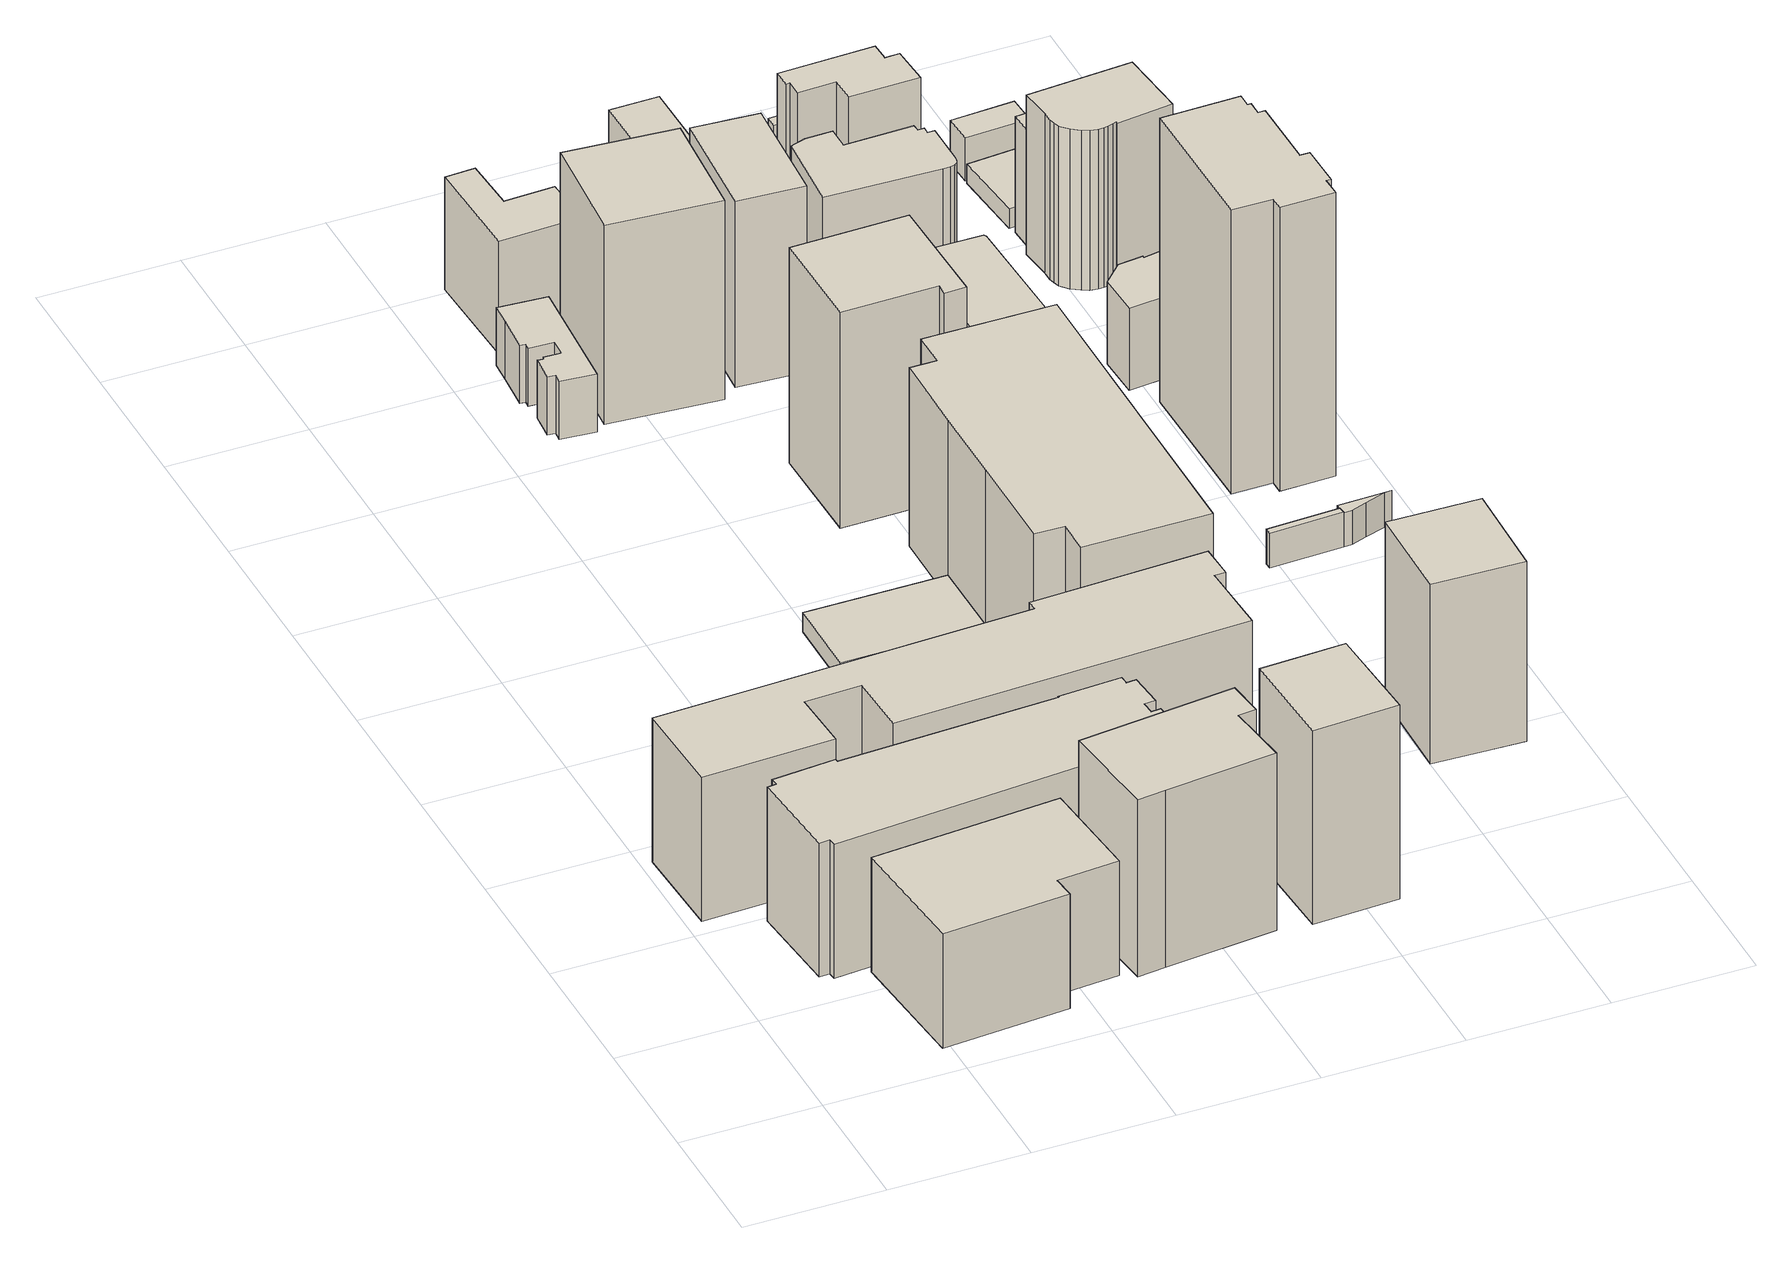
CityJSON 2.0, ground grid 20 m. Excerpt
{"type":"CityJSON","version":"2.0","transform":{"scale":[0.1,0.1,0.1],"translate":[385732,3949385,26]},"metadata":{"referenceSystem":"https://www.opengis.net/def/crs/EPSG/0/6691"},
"CityObjects":{
"building1":{"type":"Building","attributes":{"延べ面積換算係数":"1.00","大字・町コード":"35","13+区市町村コード+大字・町コード+町・丁目コード":"13101035000","地区計画":"紀尾井町地区","class":"3002","usage":"422","measuredHeight":28.9,"storeysAboveGround":5,"storeysBelowGround":0,"RiverFloodingRiskAttribute.description":"10","RiverFloodingRiskAttribute.rank":"1","RiverFloodingRiskAttribute.depth":0.09,"RiverFloodingRiskAttribute.adminType":"2","RiverFloodingRiskAttribute.scale":"2","BuildingDetailAttribute.buildingRoofEdgeArea":558.09,"BuildingDetailAttribute.fireproofStructureType":"1001","BuildingDetailAttribute.urbanPlanType":"21","BuildingDetailAttribute.areaClassificationType":"22","BuildingDetailAttribute.districtsAndZonesType":"6","BuildingDetailAttribute.landUseType":"214","BuildingDetailAttribute.detailedUsage":"1121","BuildingDetailAttribute.specifiedBuildingCoverageRate":60,"BuildingDetailAttribute.specifiedFloorAreaRate":400,"BuildingDetailAttribute.surveyYear":2021,"BuildingIDAttribute.prefecture":"13","BuildingIDAttribute.city":"13101"},"address":[{"country":"日本","locality":"東京都千代田区紀尾井町"}],"geometry":[{"type":"Solid","lod":"1","boundaries":[[[[0,1,2,3,4,5]],[[4,6,7,5]],[[3,8,6,4]],[[2,9,8,3]],[[1,10,9,2]],[[0,11,10,1]],[[5,7,11,0]],[[6,8,9,10,11,7]]]]}]},
"building2":{"type":"Building","attributes":{"延べ面積換算係数":"1.00","大字・町コード":"35","13+区市町村コード+大字・町コード+町・丁目コード":"13101035000","地区計画":"紀尾井町地区","class":"3002","usage":"401","measuredHeight":30.1,"storeysAboveGround":6,"storeysBelowGround":1,"RiverFloodingRiskAttribute.description":"10","RiverFloodingRiskAttribute.rank":"1","RiverFloodingRiskAttribute.depth":0.02,"RiverFloodingRiskAttribute.adminType":"2","RiverFloodingRiskAttribute.scale":"2","BuildingDetailAttribute.buildingRoofEdgeArea":828.26,"BuildingDetailAttribute.fireproofStructureType":"1001","BuildingDetailAttribute.urbanPlanType":"21","BuildingDetailAttribute.areaClassificationType":"22","BuildingDetailAttribute.districtsAndZonesType":"6","BuildingDetailAttribute.landUseType":"212","BuildingDetailAttribute.detailedUsage":"1210","BuildingDetailAttribute.specifiedBuildingCoverageRate":60,"BuildingDetailAttribute.specifiedFloorAreaRate":400,"BuildingDetailAttribute.surveyYear":2021,"BuildingIDAttribute.prefecture":"13","BuildingIDAttribute.city":"13101"},"address":[{"country":"日本","locality":"東京都千代田区紀尾井町"}],"geometry":[{"type":"Solid","lod":"1","boundaries":[[[[12,13,14,15,16,17,18,19,20,21,22,23,24,25,26,27,28,29,30,31]],[[30,32,33,31]],[[29,34,32,30]],[[28,35,34,29]],[[27,36,35,28]],[[26,37,36,27]],[[25,38,37,26]],[[24,39,38,25]],[[23,40,39,24]],[[22,41,40,23]],[[21,42,41,22]],[[20,43,42,21]],[[19,44,43,20]],[[18,45,44,19]],[[17,46,45,18]],[[16,47,46,17]],[[15,48,47,16]],[[14,49,48,15]],[[13,50,49,14]],[[12,51,50,13]],[[31,33,51,12]],[[32,34,35,36,37,38,39,40,41,42,43,44,45,46,47,48,49,50,51,33]]]]}]},
"building3":{"type":"Building","attributes":{"name":"城西国際大学東京紀尾井町キャンパス","延べ面積換算係数":"0.80","大字・町コード":"35","13+区市町村コード+大字・町コード+町・丁目コード":"13101035000","地区計画":"紀尾井町地区","class":"3002","usage":"422","measuredHeight":38.4,"storeysAboveGround":8,"storeysBelowGround":0,"RiverFloodingRiskAttribute.description":"10","RiverFloodingRiskAttribute.rank":"1","RiverFloodingRiskAttribute.depth":0.05,"RiverFloodingRiskAttribute.adminType":"2","RiverFloodingRiskAttribute.scale":"2","BuildingDetailAttribute.buildingRoofEdgeArea":1016.98,"BuildingDetailAttribute.fireproofStructureType":"1001","BuildingDetailAttribute.urbanPlanType":"21","BuildingDetailAttribute.areaClassificationType":"22","BuildingDetailAttribute.districtsAndZonesType":"6","BuildingDetailAttribute.landUseType":"214","BuildingDetailAttribute.detailedUsage":"1121","BuildingDetailAttribute.specifiedBuildingCoverageRate":60,"BuildingDetailAttribute.specifiedFloorAreaRate":400,"BuildingDetailAttribute.surveyYear":2021,"BuildingIDAttribute.prefecture":"13","BuildingIDAttribute.city":"13101"},"address":[{"country":"日本","locality":"東京都千代田区紀尾井町"}],"geometry":[{"type":"Solid","lod":"1","boundaries":[[[[52,53,54,55,56,57,58,59,60,61,62,63]],[[62,64,65,63]],[[61,66,64,62]],[[60,67,66,61]],[[59,68,67,60]],[[58,69,68,59]],[[57,70,69,58]],[[56,71,70,57]],[[55,72,71,56]],[[54,73,72,55]],[[53,74,73,54]],[[52,75,74,53]],[[63,65,75,52]],[[64,66,67,68,69,70,71,72,73,74,75,65]]]]}]},
"building4":{"type":"Building","attributes":{"延べ面積換算係数":"1.00","大字・町コード":"35","13+区市町村コード+大字・町コード+町・丁目コード":"13101035000","地区計画":"紀尾井町地区","class":"3002","usage":"412","measuredHeight":30.3,"storeysAboveGround":9,"storeysBelowGround":0,"RiverFloodingRiskAttribute.description":"10","RiverFloodingRiskAttribute.rank":"1","RiverFloodingRiskAttribute.depth":0.01,"RiverFloodingRiskAttribute.adminType":"2","RiverFloodingRiskAttribute.scale":"2","BuildingDetailAttribute.buildingRoofEdgeArea":315.83,"BuildingDetailAttribute.fireproofStructureType":"1001","BuildingDetailAttribute.urbanPlanType":"21","BuildingDetailAttribute.areaClassificationType":"22","BuildingDetailAttribute.districtsAndZonesType":"10","BuildingDetailAttribute.landUseType":"211","BuildingDetailAttribute.detailedUsage":"1320","BuildingDetailAttribute.specifiedBuildingCoverageRate":80,"BuildingDetailAttribute.specifiedFloorAreaRate":600,"BuildingDetailAttribute.surveyYear":2021,"BuildingIDAttribute.prefecture":"13","BuildingIDAttribute.city":"13101"},"address":[{"country":"日本","locality":"東京都千代田区紀尾井町"}],"geometry":[{"type":"Solid","lod":"1","boundaries":[[[[76,77,78,79,80,81,82]],[[81,83,84,82]],[[80,85,83,81]],[[79,86,85,80]],[[78,87,86,79]],[[77,88,87,78]],[[76,89,88,77]],[[82,84,89,76]],[[83,85,86,87,88,89,84]]]]}]},
"building5":{"type":"Building","attributes":{"地区計画":"紀尾井町地区","class":"3003","usage":"461","measuredHeight":-9999,"storeysAboveGround":9999,"storeysBelowGround":9999,"BuildingDetailAttribute.buildingRoofEdgeArea":-9999,"BuildingDetailAttribute.fireproofStructureType":"1011","BuildingDetailAttribute.urbanPlanType":"21","BuildingDetailAttribute.areaClassificationType":"22","BuildingDetailAttribute.districtsAndZonesType":"6","BuildingDetailAttribute.landUseType":"212","BuildingDetailAttribute.detailedUsage":"0","BuildingDetailAttribute.specifiedBuildingCoverageRate":60,"BuildingDetailAttribute.specifiedFloorAreaRate":400,"BuildingDetailAttribute.surveyYear":"0001","BuildingIDAttribute.prefecture":"13","BuildingIDAttribute.city":"13101"},"geometry":[{"type":"Solid","lod":"1","boundaries":[[[[90,91,92,93]],[[92,94,95,93]],[[91,96,94,92]],[[90,97,96,91]],[[93,95,97,90]],[[94,96,97,95]]]]}]},
"building6":{"type":"Building","attributes":{"延べ面積換算係数":"1.00","大字・町コード":"40","町・丁目コード":"4","13+区市町村コード+大字・町コード+町・丁目コード":"13101040004","地区計画":"麹町地区","class":"3001","usage":"401","measuredHeight":13.3,"storeysAboveGround":3,"storeysBelowGround":1,"RiverFloodingRiskAttribute.description":"10","RiverFloodingRiskAttribute.rank":"1","RiverFloodingRiskAttribute.depth":0.01,"RiverFloodingRiskAttribute.adminType":"2","RiverFloodingRiskAttribute.scale":"2","BuildingDetailAttribute.buildingRoofEdgeArea":106.35,"BuildingDetailAttribute.fireproofStructureType":"1001","BuildingDetailAttribute.urbanPlanType":"21","BuildingDetailAttribute.areaClassificationType":"22","BuildingDetailAttribute.districtsAndZonesType":"10","BuildingDetailAttribute.landUseType":"212","BuildingDetailAttribute.detailedUsage":"1210","BuildingDetailAttribute.specifiedBuildingCoverageRate":80,"BuildingDetailAttribute.specifiedFloorAreaRate":700,"BuildingDetailAttribute.surveyYear":2021,"BuildingIDAttribute.prefecture":"13","BuildingIDAttribute.city":"13101"},"address":[{"country":"日本","locality":"東京都千代田区麹町四丁目"}],"geometry":[{"type":"Solid","lod":"1","boundaries":[[[[98,99,100,101,102,103,104,105,106,107,108,109,110,111,112]],[[111,113,114,112]],[[110,115,113,111]],[[109,116,115,110]],[[108,117,116,109]],[[107,118,117,108]],[[106,119,118,107]],[[105,120,119,106]],[[104,121,120,105]],[[103,122,121,104]],[[102,123,122,103]],[[101,124,123,102]],[[100,125,124,101]],[[99,126,125,100]],[[98,127,126,99]],[[112,114,127,98]],[[113,115,116,117,118,119,120,121,122,123,124,125,126,127,114]]]]}]},
"building7":{"type":"Building","attributes":{"延べ面積換算係数":"1.00","大字・町コード":"35","13+区市町村コード+大字・町コード+町・丁目コード":"13101035000","地区計画":"紀尾井町地区","class":"3002","usage":"401","measuredHeight":39.4,"storeysAboveGround":9,"storeysBelowGround":0,"RiverFloodingRiskAttribute.description":"10","RiverFloodingRiskAttribute.rank":"1","RiverFloodingRiskAttribute.depth":0.01,"RiverFloodingRiskAttribute.adminType":"2","RiverFloodingRiskAttribute.scale":"2","BuildingDetailAttribute.buildingRoofEdgeArea":184.2,"BuildingDetailAttribute.fireproofStructureType":"1001","BuildingDetailAttribute.urbanPlanType":"21","BuildingDetailAttribute.areaClassificationType":"22","BuildingDetailAttribute.districtsAndZonesType":"10","BuildingDetailAttribute.landUseType":"212","BuildingDetailAttribute.detailedUsage":"1210","BuildingDetailAttribute.specifiedBuildingCoverageRate":80,"BuildingDetailAttribute.specifiedFloorAreaRate":600,"BuildingDetailAttribute.surveyYear":2021,"BuildingIDAttribute.prefecture":"13","BuildingIDAttribute.city":"13101"},"address":[{"country":"日本","locality":"東京都千代田区紀尾井町"}],"geometry":[{"type":"Solid","lod":"1","boundaries":[[[[128,129,130,131]],[[130,132,133,131]],[[129,134,132,130]],[[128,135,134,129]],[[131,133,135,128]],[[132,134,135,133]]]]}]},
"building8":{"type":"Building","attributes":{"延べ面積換算係数":"1.00","大字・町コード":"40","町・丁目コード":"4","13+区市町村コード+大字・町コード+町・丁目コード":"13101040004","地区計画":"麹町地区","class":"3002","usage":"401","measuredHeight":22.8,"storeysAboveGround":4,"storeysBelowGround":0,"RiverFloodingRiskAttribute.description":"10","RiverFloodingRiskAttribute.rank":"1","RiverFloodingRiskAttribute.depth":0.03,"RiverFloodingRiskAttribute.adminType":"2","RiverFloodingRiskAttribute.scale":"2","BuildingDetailAttribute.buildingRoofEdgeArea":122.13,"BuildingDetailAttribute.fireproofStructureType":"1001","BuildingDetailAttribute.urbanPlanType":"21","BuildingDetailAttribute.areaClassificationType":"22","BuildingDetailAttribute.districtsAndZonesType":"10","BuildingDetailAttribute.landUseType":"212","BuildingDetailAttribute.detailedUsage":"1210","BuildingDetailAttribute.specifiedBuildingCoverageRate":80,"BuildingDetailAttribute.specifiedFloorAreaRate":700,"BuildingDetailAttribute.surveyYear":2021,"BuildingIDAttribute.prefecture":"13","BuildingIDAttribute.city":"13101"},"address":[{"country":"日本","locality":"東京都千代田区麹町四丁目"}],"geometry":[{"type":"Solid","lod":"1","boundaries":[[[[136,137,138,139,140,141]],[[140,142,143,141]],[[139,144,142,140]],[[138,145,144,139]],[[137,146,145,138]],[[136,147,146,137]],[[141,143,147,136]],[[142,144,145,146,147,143]]]]}]},
"building9":{"type":"Building","attributes":{"延べ面積換算係数":"1.00","大字・町コード":"40","町・丁目コード":"4","13+区市町村コード+大字・町コード+町・丁目コード":"13101040004","地区計画":"麹町地区","class":"3002","usage":"401","measuredHeight":37.3,"storeysAboveGround":9,"storeysBelowGround":1,"RiverFloodingRiskAttribute.description":"10","RiverFloodingRiskAttribute.rank":"1","RiverFloodingRiskAttribute.depth":0.02,"RiverFloodingRiskAttribute.adminType":"2","RiverFloodingRiskAttribute.scale":"2","BuildingDetailAttribute.buildingRoofEdgeArea":267.68,"BuildingDetailAttribute.fireproofStructureType":"1001","BuildingDetailAttribute.urbanPlanType":"21","BuildingDetailAttribute.areaClassificationType":"22","BuildingDetailAttribute.districtsAndZonesType":"10","BuildingDetailAttribute.landUseType":"212","BuildingDetailAttribute.detailedUsage":"1210","BuildingDetailAttribute.specifiedBuildingCoverageRate":80,"BuildingDetailAttribute.specifiedFloorAreaRate":700,"BuildingDetailAttribute.surveyYear":2021,"BuildingIDAttribute.prefecture":"13","BuildingIDAttribute.city":"13101"},"address":[{"country":"日本","locality":"東京都千代田区麹町四丁目"}],"geometry":[{"type":"Solid","lod":"1","boundaries":[[[[148,149,150,151]],[[150,152,153,151]],[[149,154,152,150]],[[148,155,154,149]],[[151,153,155,148]],[[152,154,155,153]]]]}]},
"building10":{"type":"Building","attributes":{"延べ面積換算係数":"1.00","大字・町コード":"35","13+区市町村コード+大字・町コード+町・丁目コード":"13101035000","地区計画":"紀尾井町地区","class":"3002","usage":"401","measuredHeight":37.9,"storeysAboveGround":8,"storeysBelowGround":1,"RiverFloodingRiskAttribute.description":"10","RiverFloodingRiskAttribute.rank":"1","RiverFloodingRiskAttribute.depth":0.07,"RiverFloodingRiskAttribute.adminType":"2","RiverFloodingRiskAttribute.scale":"2","BuildingDetailAttribute.buildingRoofEdgeArea":1071.11,"BuildingDetailAttribute.fireproofStructureType":"1001","BuildingDetailAttribute.urbanPlanType":"21","BuildingDetailAttribute.areaClassificationType":"22","BuildingDetailAttribute.districtsAndZonesType":"10","BuildingDetailAttribute.landUseType":"212","BuildingDetailAttribute.detailedUsage":"1210","BuildingDetailAttribute.specifiedBuildingCoverageRate":80,"BuildingDetailAttribute.specifiedFloorAreaRate":600,"BuildingDetailAttribute.surveyYear":2021,"BuildingIDAttribute.prefecture":"13","BuildingIDAttribute.city":"13101"},"address":[{"country":"日本","locality":"東京都千代田区紀尾井町"}],"geometry":[{"type":"Solid","lod":"1","boundaries":[[[[156,157,158,159,160,161,162,163,164,165]],[[164,166,167,165]],[[163,168,166,164]],[[162,169,168,163]],[[161,170,169,162]],[[160,171,170,161]],[[159,172,171,160]],[[158,173,172,159]],[[157,174,173,158]],[[156,175,174,157]],[[165,167,175,156]],[[166,168,169,170,171,172,173,174,175,167]]]]}]},
"building11":{"type":"Building","attributes":{"延べ面積換算係数":"1.00","大字・町コード":"35","13+区市町村コード+大字・町コード+町・丁目コード":"13101035000","地区計画":"紀尾井町地区","class":"3002","usage":"401","measuredHeight":35.9,"storeysAboveGround":7,"storeysBelowGround":0,"RiverFloodingRiskAttribute.description":"10","RiverFloodingRiskAttribute.rank":"1","RiverFloodingRiskAttribute.depth":0.09,"RiverFloodingRiskAttribute.adminType":"2","RiverFloodingRiskAttribute.scale":"2","BuildingDetailAttribute.buildingRoofEdgeArea":264.73,"BuildingDetailAttribute.fireproofStructureType":"1001","BuildingDetailAttribute.urbanPlanType":"21","BuildingDetailAttribute.areaClassificationType":"22","BuildingDetailAttribute.districtsAndZonesType":"10","BuildingDetailAttribute.landUseType":"212","BuildingDetailAttribute.detailedUsage":"1210","BuildingDetailAttribute.specifiedBuildingCoverageRate":80,"BuildingDetailAttribute.specifiedFloorAreaRate":600,"BuildingDetailAttribute.surveyYear":2021,"BuildingIDAttribute.prefecture":"13","BuildingIDAttribute.city":"13101"},"address":[{"country":"日本","locality":"東京都千代田区紀尾井町"}],"geometry":[{"type":"Solid","lod":"1","boundaries":[[[[176,177,178,179,180,181]],[[180,182,183,181]],[[179,184,182,180]],[[178,185,184,179]],[[177,186,185,178]],[[176,187,186,177]],[[181,183,187,176]],[[182,184,185,186,187,183]]]]}]},
"building12":{"type":"Building","attributes":{"延べ面積換算係数":"1.00","大字・町コード":"40","町・丁目コード":"4","13+区市町村コード+大字・町コード+町・丁目コード":"13101040004","地区計画":"麹町地区","class":"3002","usage":"401","measuredHeight":38.9,"storeysAboveGround":9,"storeysBelowGround":1,"RiverFloodingRiskAttribute.description":"10","RiverFloodingRiskAttribute.rank":"1","RiverFloodingRiskAttribute.depth":0.06,"RiverFloodingRiskAttribute.adminType":"2","RiverFloodingRiskAttribute.scale":"2","BuildingDetailAttribute.buildingRoofEdgeArea":161.72,"BuildingDetailAttribute.fireproofStructureType":"1001","BuildingDetailAttribute.urbanPlanType":"21","BuildingDetailAttribute.areaClassificationType":"22","BuildingDetailAttribute.districtsAndZonesType":"10","BuildingDetailAttribute.landUseType":"212","BuildingDetailAttribute.detailedUsage":"1210","BuildingDetailAttribute.specifiedBuildingCoverageRate":80,"BuildingDetailAttribute.specifiedFloorAreaRate":700,"BuildingDetailAttribute.surveyYear":2021,"BuildingIDAttribute.prefecture":"13","BuildingIDAttribute.city":"13101"},"address":[{"country":"日本","locality":"東京都千代田区麹町四丁目"}],"geometry":[{"type":"Solid","lod":"1","boundaries":[[[[188,189,190,191]],[[190,192,193,191]],[[189,194,192,190]],[[188,195,194,189]],[[191,193,195,188]],[[192,194,195,193]]]]}]},
"building13":{"type":"Building","attributes":{"延べ面積換算係数":"1.00","大字・町コード":"40","町・丁目コード":"4","13+区市町村コード+大字・町コード+町・丁目コード":"13101040004","地区計画":"麹町地区","class":"3002","usage":"401","measuredHeight":22.2,"storeysAboveGround":5,"storeysBelowGround":1,"RiverFloodingRiskAttribute.description":"10","RiverFloodingRiskAttribute.rank":"1","RiverFloodingRiskAttribute.depth":0.02,"RiverFloodingRiskAttribute.adminType":"2","RiverFloodingRiskAttribute.scale":"2","BuildingDetailAttribute.buildingRoofEdgeArea":125.42,"BuildingDetailAttribute.fireproofStructureType":"1001","BuildingDetailAttribute.urbanPlanType":"21","BuildingDetailAttribute.areaClassificationType":"22","BuildingDetailAttribute.districtsAndZonesType":"10","BuildingDetailAttribute.landUseType":"212","BuildingDetailAttribute.detailedUsage":"1210","BuildingDetailAttribute.specifiedBuildingCoverageRate":80,"BuildingDetailAttribute.specifiedFloorAreaRate":700,"BuildingDetailAttribute.surveyYear":2021,"BuildingIDAttribute.prefecture":"13","BuildingIDAttribute.city":"13101"},"address":[{"country":"日本","locality":"東京都千代田区麹町四丁目"}],"geometry":[{"type":"Solid","lod":"1","boundaries":[[[[196,197,198,199,200,201]],[[200,202,203,201]],[[199,204,202,200]],[[198,205,204,199]],[[197,206,205,198]],[[196,207,206,197]],[[201,203,207,196]],[[202,204,205,206,207,203]]]]}]},
"building14":{"type":"Building","attributes":{"延べ面積換算係数":"1.00","大字・町コード":"35","13+区市町村コード+大字・町コード+町・丁目コード":"13101035000","地区計画":"紀尾井町地区","class":"3002","usage":"401","measuredHeight":32.8,"storeysAboveGround":9,"storeysBelowGround":1,"RiverFloodingRiskAttribute.description":"10","RiverFloodingRiskAttribute.rank":"1","RiverFloodingRiskAttribute.depth":0.05,"RiverFloodingRiskAttribute.adminType":"2","RiverFloodingRiskAttribute.scale":"2","BuildingDetailAttribute.buildingRoofEdgeArea":233.58,"BuildingDetailAttribute.fireproofStructureType":"1001","BuildingDetailAttribute.urbanPlanType":"21","BuildingDetailAttribute.areaClassificationType":"22","BuildingDetailAttribute.districtsAndZonesType":"10","BuildingDetailAttribute.landUseType":"212","BuildingDetailAttribute.detailedUsage":"1210","BuildingDetailAttribute.specifiedBuildingCoverageRate":80,"BuildingDetailAttribute.specifiedFloorAreaRate":600,"BuildingDetailAttribute.surveyYear":2021,"BuildingIDAttribute.prefecture":"13","BuildingIDAttribute.city":"13101"},"address":[{"country":"日本","locality":"東京都千代田区紀尾井町"}],"geometry":[{"type":"Solid","lod":"1","boundaries":[[[[208,209,210,211,212,213]],[[212,214,215,213]],[[211,216,214,212]],[[210,217,216,211]],[[209,218,217,210]],[[208,219,218,209]],[[213,215,219,208]],[[214,216,217,218,219,215]]]]}]},
"building15":{"type":"Building","attributes":{"延べ面積換算係数":"1.00","大字・町コード":"35","13+区市町村コード+大字・町コード+町・丁目コード":"13101035000","地区計画":"紀尾井町地区","class":"3003","usage":"401","measuredHeight":23.3,"storeysAboveGround":9,"storeysBelowGround":1,"RiverFloodingRiskAttribute.description":"10","RiverFloodingRiskAttribute.rank":"1","RiverFloodingRiskAttribute.depth":0.08,"RiverFloodingRiskAttribute.adminType":"2","RiverFloodingRiskAttribute.scale":"2","BuildingDetailAttribute.buildingRoofEdgeArea":233.58,"BuildingDetailAttribute.fireproofStructureType":"1001","BuildingDetailAttribute.urbanPlanType":"21","BuildingDetailAttribute.areaClassificationType":"22","BuildingDetailAttribute.districtsAndZonesType":"10","BuildingDetailAttribute.landUseType":"212","BuildingDetailAttribute.detailedUsage":"1210","BuildingDetailAttribute.specifiedBuildingCoverageRate":80,"BuildingDetailAttribute.specifiedFloorAreaRate":600,"BuildingDetailAttribute.surveyYear":2021,"BuildingIDAttribute.prefecture":"13","BuildingIDAttribute.city":"13101"},"address":[{"country":"日本","locality":"東京都千代田区紀尾井町"}],"geometry":[{"type":"Solid","lod":"1","boundaries":[[[[220,221,222,223,224,225]],[[224,226,227,225]],[[223,228,226,224]],[[222,229,228,223]],[[221,230,229,222]],[[220,231,230,221]],[[225,227,231,220]],[[226,228,229,230,231,227]]]]}]},
"building16":{"type":"Building","attributes":{"延べ面積換算係数":"1.00","大字・町コード":"40","町・丁目コード":"4","13+区市町村コード+大字・町コード+町・丁目コード":"13101040004","地区計画":"麹町地区","class":"3002","usage":"401","measuredHeight":36.3,"storeysAboveGround":8,"storeysBelowGround":1,"RiverFloodingRiskAttribute.description":"10","RiverFloodingRiskAttribute.rank":"1","RiverFloodingRiskAttribute.depth":0.06,"RiverFloodingRiskAttribute.adminType":"2","RiverFloodingRiskAttribute.scale":"2","BuildingDetailAttribute.buildingRoofEdgeArea":194.13,"BuildingDetailAttribute.fireproofStructureType":"1001","BuildingDetailAttribute.urbanPlanType":"21","BuildingDetailAttribute.areaClassificationType":"22","BuildingDetailAttribute.districtsAndZonesType":"10","BuildingDetailAttribute.landUseType":"212","BuildingDetailAttribute.detailedUsage":"1210","BuildingDetailAttribute.specifiedBuildingCoverageRate":80,"BuildingDetailAttribute.specifiedFloorAreaRate":700,"BuildingDetailAttribute.surveyYear":2021,"BuildingIDAttribute.prefecture":"13","BuildingIDAttribute.city":"13101"},"address":[{"country":"日本","locality":"東京都千代田区麹町四丁目"}],"geometry":[{"type":"Solid","lod":"1","boundaries":[[[[232,233,234,235,236,237,238,239,240,241,242,243,244,245,246,247,248]],[[247,249,250,248]],[[246,251,249,247]],[[245,252,251,246]],[[244,253,252,245]],[[243,254,253,244]],[[242,255,254,243]],[[241,256,255,242]],[[240,257,256,241]],[[239,258,257,240]],[[238,259,258,239]],[[237,260,259,238]],[[236,261,260,237]],[[235,262,261,236]],[[234,263,262,235]],[[233,264,263,234]],[[232,265,264,233]],[[248,250,265,232]],[[249,251,252,253,254,255,256,257,258,259,260,261,262,263,264,265,250]]]]}]},
"building17":{"type":"Building","attributes":{"延べ面積換算係数":"1.00","大字・町コード":"53","町・丁目コード":"2","13+区市町村コード+大字・町コード+町・丁目コード":"13101053002","class":"3002","usage":"401","measuredHeight":36.9,"storeysAboveGround":9,"storeysBelowGround":1,"RiverFloodingRiskAttribute.description":"10","RiverFloodingRiskAttribute.rank":"1","RiverFloodingRiskAttribute.depth":0.19,"RiverFloodingRiskAttribute.adminType":"2","RiverFloodingRiskAttribute.scale":"2","BuildingDetailAttribute.buildingRoofEdgeArea":193.9,"BuildingDetailAttribute.fireproofStructureType":"1001","BuildingDetailAttribute.urbanPlanType":"21","BuildingDetailAttribute.areaClassificationType":"22","BuildingDetailAttribute.districtsAndZonesType":"10","BuildingDetailAttribute.landUseType":"212","BuildingDetailAttribute.detailedUsage":"1210","BuildingDetailAttribute.specifiedBuildingCoverageRate":80,"BuildingDetailAttribute.specifiedFloorAreaRate":600,"BuildingDetailAttribute.surveyYear":2021,"BuildingIDAttribute.prefecture":"13","BuildingIDAttribute.city":"13101"},"address":[{"country":"日本","locality":"東京都千代田区平河町二丁目"}],"geometry":[{"type":"Solid","lod":"1","boundaries":[[[[266,267,268,269]],[[268,270,271,269]],[[267,272,270,268]],[[266,273,272,267]],[[269,271,273,266]],[[270,272,273,271]]]]}]},
"building18":{"type":"Building","attributes":{"延べ面積換算係数":"1.00","大字・町コード":"40","町・丁目コード":"4","13+区市町村コード+大字・町コード+町・丁目コード":"13101040004","地区計画":"麹町地区","class":"3002","usage":"401","measuredHeight":40.9,"storeysAboveGround":10,"storeysBelowGround":2,"RiverFloodingRiskAttribute.description":"10","RiverFloodingRiskAttribute.rank":"1","RiverFloodingRiskAttribute.depth":0.06,"RiverFloodingRiskAttribute.adminType":"2","RiverFloodingRiskAttribute.scale":"2","BuildingDetailAttribute.buildingRoofEdgeArea":108,"BuildingDetailAttribute.fireproofStructureType":"1001","BuildingDetailAttribute.urbanPlanType":"21","BuildingDetailAttribute.areaClassificationType":"22","BuildingDetailAttribute.districtsAndZonesType":"10","BuildingDetailAttribute.landUseType":"212","BuildingDetailAttribute.detailedUsage":"1210","BuildingDetailAttribute.specifiedBuildingCoverageRate":80,"BuildingDetailAttribute.specifiedFloorAreaRate":700,"BuildingDetailAttribute.surveyYear":2021,"BuildingIDAttribute.prefecture":"13","BuildingIDAttribute.city":"13101"},"address":[{"country":"日本","locality":"東京都千代田区麹町四丁目"}],"geometry":[{"type":"Solid","lod":"1","boundaries":[[[[274,275,276,277,278,279,280,281,282,283]],[[282,284,285,283]],[[281,286,284,282]],[[280,287,286,281]],[[279,288,287,280]],[[278,289,288,279]],[[277,290,289,278]],[[276,291,290,277]],[[275,292,291,276]],[[274,293,292,275]],[[283,285,293,274]],[[284,286,287,288,289,290,291,292,293,285]]]]}]},
"building19":{"type":"Building","attributes":{"延べ面積換算係数":"1.00","大字・町コード":"40","町・丁目コード":"4","13+区市町村コード+大字・町コード+町・丁目コード":"13101040004","地区計画":"麹町地区","class":"3002","usage":"401","measuredHeight":18.8,"storeysAboveGround":4,"storeysBelowGround":0,"RiverFloodingRiskAttribute.description":"10","RiverFloodingRiskAttribute.rank":"1","RiverFloodingRiskAttribute.depth":0.06,"RiverFloodingRiskAttribute.adminType":"2","RiverFloodingRiskAttribute.scale":"2","BuildingDetailAttribute.buildingRoofEdgeArea":82.59,"BuildingDetailAttribute.fireproofStructureType":"1001","BuildingDetailAttribute.urbanPlanType":"21","BuildingDetailAttribute.areaClassificationType":"22","BuildingDetailAttribute.districtsAndZonesType":"10","BuildingDetailAttribute.landUseType":"212","BuildingDetailAttribute.detailedUsage":"1210","BuildingDetailAttribute.specifiedBuildingCoverageRate":80,"BuildingDetailAttribute.specifiedFloorAreaRate":700,"BuildingDetailAttribute.surveyYear":2021,"BuildingIDAttribute.prefecture":"13","BuildingIDAttribute.city":"13101"},"address":[{"country":"日本","locality":"東京都千代田区麹町四丁目"}],"geometry":[{"type":"Solid","lod":"1","boundaries":[[[[294,295,296,297,298,299,300,301]],[[300,302,303,301]],[[299,304,302,300]],[[298,305,304,299]],[[297,306,305,298]],[[296,307,306,297]],[[295,308,307,296]],[[294,309,308,295]],[[301,303,309,294]],[[302,304,305,306,307,308,309,303]]]]}]},
"building20":{"type":"Building","attributes":{"延べ面積換算係数":"1.00","大字・町コード":"40","町・丁目コード":"4","13+区市町村コード+大字・町コード+町・丁目コード":"13101040004","地区計画":"麹町地区","class":"3002","usage":"401","measuredHeight":21.9,"storeysAboveGround":5,"storeysBelowGround":0,"RiverFloodingRiskAttribute.description":"10","RiverFloodingRiskAttribute.rank":"1","RiverFloodingRiskAttribute.depth":0.07,"RiverFloodingRiskAttribute.adminType":"2","RiverFloodingRiskAttribute.scale":"2","BuildingDetailAttribute.buildingRoofEdgeArea":31.44,"BuildingDetailAttribute.fireproofStructureType":"1001","BuildingDetailAttribute.urbanPlanType":"21","BuildingDetailAttribute.areaClassificationType":"22","BuildingDetailAttribute.districtsAndZonesType":"10","BuildingDetailAttribute.landUseType":"212","BuildingDetailAttribute.detailedUsage":"1210","BuildingDetailAttribute.specifiedBuildingCoverageRate":80,"BuildingDetailAttribute.specifiedFloorAreaRate":700,"BuildingDetailAttribute.surveyYear":2021,"BuildingIDAttribute.prefecture":"13","BuildingIDAttribute.city":"13101"},"address":[{"country":"日本","locality":"東京都千代田区麹町四丁目"}],"geometry":[{"type":"Solid","lod":"1","boundaries":[[[[310,311,312,313,314,315,316,317]],[[316,318,319,317]],[[315,320,318,316]],[[314,321,320,315]],[[313,322,321,314]],[[312,323,322,313]],[[311,324,323,312]],[[310,325,324,311]],[[317,319,325,310]],[[318,320,321,322,323,324,325,319]]]]}]},
"building21":{"type":"Building","attributes":{"class":"3001","usage":"461","measuredHeight":18.7,"storeysAboveGround":9999,"storeysBelowGround":9999,"RiverFloodingRiskAttribute.description":"10","RiverFloodingRiskAttribute.rank":"1","RiverFloodingRiskAttribute.depth":0.04,"RiverFloodingRiskAttribute.adminType":"2","RiverFloodingRiskAttribute.scale":"2","BuildingDetailAttribute.buildingRoofEdgeArea":-9999,"BuildingDetailAttribute.fireproofStructureType":"1011","BuildingDetailAttribute.urbanPlanType":"21","BuildingDetailAttribute.areaClassificationType":"22","BuildingDetailAttribute.districtsAndZonesType":"10","BuildingDetailAttribute.landUseType":"214","BuildingDetailAttribute.detailedUsage":"0","BuildingDetailAttribute.specifiedBuildingCoverageRate":80,"BuildingDetailAttribute.specifiedFloorAreaRate":600,"BuildingDetailAttribute.surveyYear":"0001","BuildingIDAttribute.prefecture":"13","BuildingIDAttribute.city":"13101"},"geometry":[{"type":"Solid","lod":"1","boundaries":[[[[326,327,328,329]],[[328,330,331,329]],[[327,332,330,328]],[[326,333,332,327]],[[329,331,333,326]],[[330,332,333,331]]]]}]},
"building22":{"type":"Building","attributes":{"class":"3003","usage":"461","measuredHeight":21,"storeysAboveGround":9999,"storeysBelowGround":9999,"RiverFloodingRiskAttribute.description":"10","RiverFloodingRiskAttribute.rank":"1","RiverFloodingRiskAttribute.depth":0.02,"RiverFloodingRiskAttribute.adminType":"2","RiverFloodingRiskAttribute.scale":"2","BuildingDetailAttribute.buildingRoofEdgeArea":-9999,"BuildingDetailAttribute.fireproofStructureType":"1011","BuildingDetailAttribute.urbanPlanType":"21","BuildingDetailAttribute.areaClassificationType":"22","BuildingDetailAttribute.districtsAndZonesType":"10","BuildingDetailAttribute.landUseType":"214","BuildingDetailAttribute.detailedUsage":"0","BuildingDetailAttribute.specifiedBuildingCoverageRate":80,"BuildingDetailAttribute.specifiedFloorAreaRate":600,"BuildingDetailAttribute.surveyYear":"0001","BuildingIDAttribute.prefecture":"13","BuildingIDAttribute.city":"13101"},"geometry":[{"type":"Solid","lod":"1","boundaries":[[[[334,335,336,337,338,328,327]],[[328,339,340,327]],[[338,341,339,328]],[[337,342,341,338]],[[336,343,342,337]],[[335,344,343,336]],[[334,345,344,335]],[[327,340,345,334]],[[339,341,342,343,344,345,340]]]]}]},
"building23":{"type":"Building","attributes":{"延べ面積換算係数":"1.00","大字・町コード":"53","町・丁目コード":"1","13+区市町村コード+大字・町コード+町・丁目コード":"13101053001","class":"3002","usage":"401","measuredHeight":46.4,"storeysAboveGround":15,"storeysBelowGround":0,"RiverFloodingRiskAttribute.description":"10","RiverFloodingRiskAttribute.rank":"1","RiverFloodingRiskAttribute.depth":0.01,"RiverFloodingRiskAttribute.adminType":"2","RiverFloodingRiskAttribute.scale":"2","BuildingDetailAttribute.buildingRoofEdgeArea":335.65,"BuildingDetailAttribute.fireproofStructureType":"1001","BuildingDetailAttribute.urbanPlanType":"21","BuildingDetailAttribute.areaClassificationType":"22","BuildingDetailAttribute.districtsAndZonesType":"10","BuildingDetailAttribute.landUseType":"212","BuildingDetailAttribute.detailedUsage":"1210","BuildingDetailAttribute.specifiedBuildingCoverageRate":80,"BuildingDetailAttribute.specifiedFloorAreaRate":600,"BuildingDetailAttribute.surveyYear":2021,"BuildingIDAttribute.prefecture":"13","BuildingIDAttribute.city":"13101"},"address":[{"country":"日本","locality":"東京都千代田区平河町一丁目"}],"geometry":[{"type":"Solid","lod":"1","boundaries":[[[[346,347,348,349,350,351,352,353,354,355,356,357,358,359]],[[358,360,361,359]],[[357,362,360,358]],[[356,363,362,357]],[[355,364,363,356]],[[354,365,364,355]],[[353,366,365,354]],[[352,367,366,353]],[[351,368,367,352]],[[350,369,368,351]],[[349,370,369,350]],[[348,371,370,349]],[[347,372,371,348]],[[346,373,372,347]],[[359,361,373,346]],[[360,362,363,364,365,366,367,368,369,370,371,372,373,361]]]]}]},
"building24":{"type":"Building","attributes":{"延べ面積換算係数":"1.00","大字・町コード":"53","町・丁目コード":"1","13+区市町村コード+大字・町コード+町・丁目コード":"13101053001","class":"3002","usage":"402","measuredHeight":14.9,"storeysAboveGround":4,"storeysBelowGround":0,"RiverFloodingRiskAttribute.description":"10","RiverFloodingRiskAttribute.rank":"1","RiverFloodingRiskAttribute.depth":0.05,"RiverFloodingRiskAttribute.adminType":"2","RiverFloodingRiskAttribute.scale":"2","BuildingDetailAttribute.buildingRoofEdgeArea":72.66,"BuildingDetailAttribute.fireproofStructureType":"1001","BuildingDetailAttribute.urbanPlanType":"21","BuildingDetailAttribute.areaClassificationType":"22","BuildingDetailAttribute.districtsAndZonesType":"10","BuildingDetailAttribute.landUseType":"212","BuildingDetailAttribute.detailedUsage":"1221","BuildingDetailAttribute.specifiedBuildingCoverageRate":80,"BuildingDetailAttribute.specifiedFloorAreaRate":600,"BuildingDetailAttribute.surveyYear":2021,"BuildingIDAttribute.prefecture":"13","BuildingIDAttribute.city":"13101"},"address":[{"country":"日本","locality":"東京都千代田区平河町一丁目"}],"geometry":[{"type":"Solid","lod":"1","boundaries":[[[[374,375,376,377,378,379,380,381,382,383,384,385,386]],[[385,387,388,386]],[[384,389,387,385]],[[383,390,389,384]],[[382,391,390,383]],[[381,392,391,382]],[[380,393,392,381]],[[379,394,393,380]],[[378,395,394,379]],[[377,396,395,378]],[[376,397,396,377]],[[375,398,397,376]],[[374,399,398,375]],[[386,388,399,374]],[[387,389,390,391,392,393,394,395,396,397,398,399,388]]]]}]},
"building25":{"type":"Building","attributes":{"延べ面積換算係数":"1.00","大字・町コード":"53","町・丁目コード":"1","13+区市町村コード+大字・町コード+町・丁目コード":"13101053001","class":"3001","usage":"413","measuredHeight":7.5,"storeysAboveGround":2,"storeysBelowGround":0,"RiverFloodingRiskAttribute.description":"10","RiverFloodingRiskAttribute.rank":"1","RiverFloodingRiskAttribute.depth":0.01,"RiverFloodingRiskAttribute.adminType":"2","RiverFloodingRiskAttribute.scale":"2","BuildingDetailAttribute.buildingRoofEdgeArea":57.72,"BuildingDetailAttribute.fireproofStructureType":"1003","BuildingDetailAttribute.urbanPlanType":"21","BuildingDetailAttribute.areaClassificationType":"22","BuildingDetailAttribute.districtsAndZonesType":"10","BuildingDetailAttribute.landUseType":"211","BuildingDetailAttribute.detailedUsage":"1230","BuildingDetailAttribute.specifiedBuildingCoverageRate":80,"BuildingDetailAttribute.specifiedFloorAreaRate":600,"BuildingDetailAttribute.surveyYear":2021,"BuildingIDAttribute.prefecture":"13","BuildingIDAttribute.city":"13101"},"address":[{"country":"日本","locality":"東京都千代田区平河町一丁目"}],"geometry":[{"type":"Solid","lod":"1","boundaries":[[[[400,401,402,403,404,405]],[[404,406,407,405]],[[403,408,406,404]],[[402,409,408,403]],[[401,410,409,402]],[[400,411,410,401]],[[405,407,411,400]],[[406,408,409,410,411,407]]]]}]},
"building26":{"type":"Building","attributes":{"延べ面積換算係数":"1.00","大字・町コード":"40","町・丁目コード":"3","13+区市町村コード+大字・町コード+町・丁目コード":"13101040003","地区計画":"麹町地区","class":"3002","usage":"401","measuredHeight":32.2,"storeysAboveGround":8,"storeysBelowGround":1,"RiverFloodingRiskAttribute.description":"10","RiverFloodingRiskAttribute.rank":"1","RiverFloodingRiskAttribute.depth":0.03,"RiverFloodingRiskAttribute.adminType":"2","RiverFloodingRiskAttribute.scale":"2","BuildingDetailAttribute.buildingRoofEdgeArea":157.44,"BuildingDetailAttribute.fireproofStructureType":"1001","BuildingDetailAttribute.urbanPlanType":"21","BuildingDetailAttribute.areaClassificationType":"22","BuildingDetailAttribute.districtsAndZonesType":"10","BuildingDetailAttribute.landUseType":"212","BuildingDetailAttribute.detailedUsage":"1210","BuildingDetailAttribute.specifiedBuildingCoverageRate":80,"BuildingDetailAttribute.specifiedFloorAreaRate":700,"BuildingDetailAttribute.surveyYear":2021,"BuildingIDAttribute.prefecture":"13","BuildingIDAttribute.city":"13101"},"address":[{"country":"日本","locality":"東京都千代田区麹町三丁目"}],"geometry":[{"type":"Solid","lod":"1","boundaries":[[[[412,413,414,415,416,417,418,419,420,421,422,423,424,425,426,427]],[[426,428,429,427]],[[425,430,428,426]],[[424,431,430,425]],[[423,432,431,424]],[[422,433,432,423]],[[421,434,433,422]],[[420,435,434,421]],[[419,436,435,420]],[[418,437,436,419]],[[417,438,437,418]],[[416,439,438,417]],[[415,440,439,416]],[[414,441,440,415]],[[413,442,441,414]],[[412,443,442,413]],[[427,429,443,412]],[[428,430,431,432,433,434,435,436,437,438,439,440,441,442,443,429]]]]}]},
"building27":{"type":"Building","attributes":{"延べ面積換算係数":"1.00","大字・町コード":"40","町・丁目コード":"3","13+区市町村コード+大字・町コード+町・丁目コード":"13101040003","地区計画":"麹町地区","class":"3002","usage":"401","measuredHeight":27.5,"storeysAboveGround":6,"storeysBelowGround":0,"RiverFloodingRiskAttribute.description":"10","RiverFloodingRiskAttribute.rank":"1","RiverFloodingRiskAttribute.depth":0.01,"RiverFloodingRiskAttribute.adminType":"2","RiverFloodingRiskAttribute.scale":"2","BuildingDetailAttribute.buildingRoofEdgeArea":64.53,"BuildingDetailAttribute.fireproofStructureType":"1001","BuildingDetailAttribute.urbanPlanType":"21","BuildingDetailAttribute.areaClassificationType":"22","BuildingDetailAttribute.districtsAndZonesType":"10","BuildingDetailAttribute.landUseType":"212","BuildingDetailAttribute.detailedUsage":"1210","BuildingDetailAttribute.specifiedBuildingCoverageRate":80,"BuildingDetailAttribute.specifiedFloorAreaRate":700,"BuildingDetailAttribute.surveyYear":2021,"BuildingIDAttribute.prefecture":"13","BuildingIDAttribute.city":"13101"},"address":[{"country":"日本","locality":"東京都千代田区麹町三丁目"}],"geometry":[{"type":"Solid","lod":"1","boundaries":[[[[444,445,446,447]],[[446,448,449,447]],[[445,450,448,446]],[[444,451,450,445]],[[447,449,451,444]],[[448,450,451,449]]]]}]},
"building28":{"type":"Building","attributes":{"延べ面積換算係数":"1.00","大字・町コード":"40","町・丁目コード":"3","13+区市町村コード+大字・町コード+町・丁目コード":"13101040003","地区計画":"麹町地区","class":"3001","usage":"413","measuredHeight":7.6,"storeysAboveGround":2,"storeysBelowGround":0,"RiverFloodingRiskAttribute.description":"10","RiverFloodingRiskAttribute.rank":"1","RiverFloodingRiskAttribute.depth":0.01,"RiverFloodingRiskAttribute.adminType":"2","RiverFloodingRiskAttribute.scale":"2","BuildingDetailAttribute.buildingRoofEdgeArea":39.22,"BuildingDetailAttribute.fireproofStructureType":"1003","BuildingDetailAttribute.urbanPlanType":"21","BuildingDetailAttribute.areaClassificationType":"22","BuildingDetailAttribute.districtsAndZonesType":"10","BuildingDetailAttribute.landUseType":"211","BuildingDetailAttribute.detailedUsage":"1230","BuildingDetailAttribute.specifiedBuildingCoverageRate":80,"BuildingDetailAttribute.specifiedFloorAreaRate":700,"BuildingDetailAttribute.surveyYear":2021,"BuildingIDAttribute.prefecture":"13","BuildingIDAttribute.city":"13101"},"address":[{"country":"日本","locality":"東京都千代田区麹町三丁目"}],"geometry":[{"type":"Solid","lod":"1","boundaries":[[[[452,453,454,455]],[[454,456,457,455]],[[453,458,456,454]],[[452,459,458,453]],[[455,457,459,452]],[[456,458,459,457]]]]}]},
"building29":{"type":"Building","attributes":{"延べ面積換算係数":"1.00","大字・町コード":"40","町・丁目コード":"3","13+区市町村コード+大字・町コード+町・丁目コード":"13101040003","地区計画":"麹町地区","class":"3002","usage":"401","measuredHeight":-9999,"storeysAboveGround":7,"storeysBelowGround":1,"RiverFloodingRiskAttribute.description":"10","RiverFloodingRiskAttribute.rank":"1","RiverFloodingRiskAttribute.depth":0.01,"RiverFloodingRiskAttribute.adminType":"2","RiverFloodingRiskAttribute.scale":"2","BuildingDetailAttribute.buildingRoofEdgeArea":193.97,"BuildingDetailAttribute.fireproofStructureType":"1001","BuildingDetailAttribute.urbanPlanType":"21","BuildingDetailAttribute.areaClassificationType":"22","BuildingDetailAttribute.districtsAndZonesType":"10","BuildingDetailAttribute.landUseType":"212","BuildingDetailAttribute.detailedUsage":"1210","BuildingDetailAttribute.specifiedBuildingCoverageRate":80,"BuildingDetailAttribute.specifiedFloorAreaRate":700,"BuildingDetailAttribute.surveyYear":2021,"BuildingIDAttribute.prefecture":"13","BuildingIDAttribute.city":"13101"},"address":[{"country":"日本","locality":"東京都千代田区麹町三丁目"}],"geometry":[{"type":"Solid","lod":"1","boundaries":[[[[460,461,462,463,464,465]],[[464,466,467,465]],[[463,468,466,464]],[[462,469,468,463]],[[461,470,469,462]],[[460,471,470,461]],[[465,467,471,460]],[[466,468,469,470,471,467]]]]}]}
},
"vertices":[
[169,7,41],[154,195,41],[424,216,41],[437,61,41],[348,54,41],[351,21,41],[348,54,219],[351,21,219],[437,61,219],[424,216,219],[154,195,219],[169,7,219],
[106,216,38],[91,215,38],[80,353,38],[93,354,38],[92,365,38],[183,373,38],[184,368,38],[496,382,38],[495,384,38],[585,389,38],[586,376,38],[600,377,38],[604,326,38],[588,325,38],[589,306,38],[603,307,38],[607,258,38],[594,257,38],[595,245,38],[107,205,38],[595,245,246],[107,205,246],[594,257,246],[607,258,246],[603,307,246],[589,306,246],[588,325,246],[604,326,246],[600,377,246],[586,376,246],[585,389,246],[495,384,246],[496,382,246],[184,368,246],[183,373,246],[92,365,246],[93,354,246],[80,353,246],[91,215,246],[106,216,246],
[537,568,35],[788,578,35],[790,527,35],[774,527,35],[778,418,35],[274,398,35],[271,489,35],[190,486,35],[194,396,35],[6,389,35],[1,532,35],[538,553,35],[1,532,259],[538,553,259],[6,389,259],[194,396,259],[190,486,259],[271,489,259],[274,398,259],[778,418,259],[774,527,259],[790,527,259],[788,578,259],[537,568,259],
[668,224,39],[674,170,39],[648,167,39],[659,73,39],[498,56,39],[458,51,39],[442,199,39],[458,51,314],[442,199,314],[498,56,314],[659,73,314],[648,167,314],[674,170,314],[668,224,314],
[374,789,37],[375,908,37],[575,908,37],[575,790,37],[575,908,67],[575,790,67],[375,908,67],[374,789,67],
[272,1631,6],[342,1626,6],[330,1448,6],[280,1452,6],[281,1466,6],[270,1467,6],[273,1506,6],[282,1505,6],[283,1509,6],[307,1508,6],[308,1532,6],[273,1534,6],[274,1543,6],[266,1544,6],[270,1599,6],[266,1544,96],[270,1599,96],[274,1543,96],[273,1534,96],[308,1532,96],[307,1508,96],[283,1509,96],[282,1505,96],[273,1506,96],[270,1467,96],[281,1466,96],[280,1452,96],[330,1448,96],[342,1626,96],[272,1631,96],
[831,77,35],[708,71,35],[701,221,35],[823,227,35],[701,221,336],[823,227,336],[708,71,336],[831,77,336],
[272,1792,18],[315,1794,18],[319,1714,18],[391,1717,18],[395,1642,18],[278,1637,18],[395,1642,193],[278,1637,193],[391,1717,193],[319,1714,193],[315,1794,193],[272,1792,193],
[356,1622,9],[516,1609,9],[504,1443,9],[343,1455,9],[504,1443,318],[343,1455,318],[516,1609,318],[356,1622,318],
[575,908,31],[576,1031,31],[615,1031,31],[615,1082,31],[802,1081,31],[799,587,31],[617,588,31],[617,637,31],[574,638,31],[575,790,31],[574,638,308],[575,790,308],[617,637,308],[617,588,308],[799,587,308],[802,1081,308],[615,1082,308],[615,1031,308],[576,1031,308],[575,908,308],
[683,1272,21],[686,1100,21],[655,1099,21],[655,1116,21],[518,1114,21],[516,1269,21],[518,1114,356],[516,1269,356],[655,1116,356],[655,1099,356],[686,1100,356],[683,1272,356],
[532,1615,21],[627,1608,21],[616,1440,21],[520,1446,21],[616,1440,310],[520,1446,310],[627,1608,310],[532,1615,310],
[510,1818,41],[580,1819,41],[581,1714,41],[603,1715,41],[604,1658,41],[512,1657,41],[604,1658,211],[512,1657,211],[603,1715,211],[581,1714,211],[580,1819,211],[510,1818,211],
[798,1292,28],[804,1113,28],[805,1100,28],[699,1100,28],[701,1296,28],[796,1295,28],[701,1296,277],[796,1295,277],[699,1100,277],[805,1100,277],[804,1113,277],[798,1292,277],
[821,1295,37],[822,1256,37],[823,1113,37],[804,1113,37],[798,1292,37],[796,1295,37],[798,1292,110],[796,1295,110],[804,1113,110],[823,1113,110],[822,1256,110],[821,1295,110],
[644,1552,26],[666,1559,26],[705,1560,26],[705,1527,26],[803,1529,26],[804,1519,26],[813,1519,26],[813,1509,26],[823,1509,26],[823,1474,26],[823,1445,26],[822,1438,26],[820,1433,26],[816,1430,26],[809,1429,26],[799,1429,26],[635,1434,26],[799,1429,291],[635,1434,291],[809,1429,291],[816,1430,291],[820,1433,291],[822,1438,291],[823,1445,291],[823,1474,291],[823,1509,291],[813,1509,291],[813,1519,291],[804,1519,291],[803,1529,291],[705,1527,291],[705,1560,291],[666,1559,291],[644,1552,291],
[1125,485,25],[1121,337,25],[990,341,25],[993,488,25],[990,341,304],[993,488,304],[1121,337,304],[1125,485,304],
[817,1539,26],[717,1537,26],[716,1574,26],[661,1572,26],[661,1595,26],[656,1594,26],[655,1621,26],[792,1625,26],[793,1597,26],[814,1598,26],[793,1597,355],[814,1598,355],[792,1625,355],[655,1621,355],[656,1594,355],[661,1595,355],[661,1572,355],[716,1574,355],[717,1537,355],[817,1539,355],
[783,1632,33],[655,1630,33],[654,1688,33],[669,1688,33],[669,1711,33],[707,1711,33],[707,1689,33],[782,1690,33],[707,1689,175],[782,1690,175],[707,1711,175],[669,1711,175],[669,1688,175],[654,1688,175],[655,1630,175],[783,1632,175],
[790,1701,46],[790,1700,46],[719,1697,46],[718,1718,46],[693,1717,46],[693,1734,46],[789,1738,46],[789,1728,46],[789,1738,200],[789,1728,200],[693,1734,200],[693,1717,200],[718,1718,200],[719,1697,200],[790,1700,200],[790,1701,200],
[970,807,36],[1073,811,36],[1074,801,36],[970,797,36],[1074,801,90],[970,797,90],[1073,811,90],[970,807,90],
[1073,819,36],[1149,821,36],[1138,819,36],[1108,809,36],[1086,801,36],[1074,801,89],[1073,811,89],[1086,801,89],[1108,809,89],[1138,819,89],[1149,821,89],[1073,819,89],
[987,1178,39],[1100,1180,39],[1100,1160,39],[1105,1160,39],[1105,1139,39],[1115,1139,39],[1116,1033,39],[1130,1033,39],[1131,969,39],[1124,969,39],[1125,941,39],[1047,940,39],[1047,959,39],[989,959,39],[1047,959,480],[989,959,480],[1047,940,480],[1125,941,480],[1124,969,480],[1131,969,480],[1130,1033,480],[1116,1033,480],[1115,1139,480],[1105,1139,480],[1105,1160,480],[1100,1160,480],[1100,1180,480],[987,1178,480],
[1023,1309,40],[1046,1313,40],[1055,1257,40],[1035,1254,40],[1037,1231,40],[1032,1231,40],[1033,1225,40],[1028,1225,40],[1029,1222,40],[961,1215,40],[959,1279,40],[987,1308,40],[1023,1312,40],[987,1308,167],[1023,1312,167],[959,1279,167],[961,1215,167],[1029,1222,167],[1028,1225,167],[1033,1225,167],[1032,1231,167],[1037,1231,167],[1035,1254,167],[1055,1257,167],[1046,1313,167],[1023,1309,167],
[1113,1214,42],[1093,1212,42],[1095,1195,42],[1067,1192,42],[1050,1316,42],[1098,1323,42],[1050,1316,109],[1098,1323,109],[1067,1192,109],[1095,1195,109],[1093,1212,109],[1113,1214,109],
[1112,1546,41],[1122,1442,41],[1041,1432,41],[1041,1435,41],[1035,1433,41],[1027,1431,41],[1021,1430,41],[1014,1430,41],[1003,1432,41],[993,1437,41],[981,1445,41],[971,1456,41],[968,1466,41],[966,1474,41],[966,1489,41],[961,1535,41],[966,1489,289],[961,1535,289],[966,1474,289],[968,1466,289],[971,1456,289],[981,1445,289],[993,1437,289],[1003,1432,289],[1014,1430,289],[1021,1430,289],[1027,1431,289],[1035,1433,289],[1041,1435,289],[1041,1432,289],[1122,1442,289],[1112,1546,289],
[1117,1591,44],[1120,1549,44],[968,1538,44],[966,1581,44],[968,1538,224],[966,1581,224],[1120,1549,224],[1117,1591,224],
[952,1705,46],[950,1748,46],[1041,1753,46],[1043,1710,46],[1041,1753,113],[1043,1710,113],[950,1748,113],[952,1705,113],
[1126,1714,46],[1134,1608,46],[1131,1608,46],[1131,1603,46],[961,1589,46],[952,1700,46],[961,1589,76],[952,1700,76],[1131,1603,76],[1131,1608,76],[1134,1608,76],[1126,1714,76]
]}
